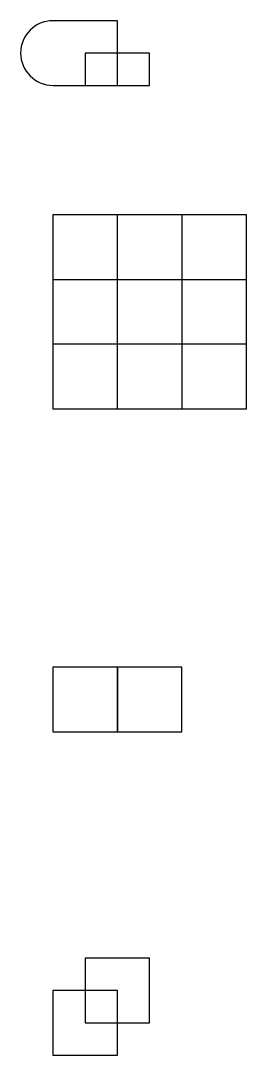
# Model space of a CAD drawing. Header units: metres. Extents: x -5 to 410015, y 0 to 4495015.
# Drawn here: x -5 to 30, y 0 to 160 of the extents above.
import ezdxf

# ---------------------------------------------------------------- set-up
doc = ezdxf.new("R2010")
doc.units = ezdxf.units.M
for name, color, linetype in [('ARC', 4, 'Continuous'), ('FRAME', 3, 'Continuous'), ('OVERLAP', 1, 'Continuous'), ('TOUCH', 2, 'Continuous')]:
    doc.layers.add(name, color=color, linetype=linetype)

msp = doc.modelspace()

# ---------------------------------------------------------------- linework, layer by layer
at = {"layer": 'ARC'}
msp.add_lwpolyline([(0, 160, 1), (0, 150), (10, 150), (10, 160)], format="xyb", close=True, dxfattribs=at)
msp.add_lwpolyline([(5, 150), (15, 150), (15, 155), (5, 155)], close=True, dxfattribs=at)
at = {"layer": 'FRAME'}
for points in [[(0, 120), (30, 120), (30, 130), (0, 130)], [(0, 100), (10, 100), (10, 130), (0, 130)], [(20, 100), (30, 100), (30, 130), (20, 130)], [(0, 100), (30, 100), (30, 110), (0, 110)]]:
    msp.add_lwpolyline(points, close=True, dxfattribs=at)
at = {"layer": 'OVERLAP'}
for points in [[(5, 5), (15, 5), (15, 15), (5, 15)], [(0, 0), (10, 0), (10, 10), (0, 10)]]:
    msp.add_lwpolyline(points, close=True, dxfattribs=at)
at = {"layer": 'TOUCH'}
for points in [[(0, 50), (10, 50), (10, 60), (0, 60)], [(10, 50), (20, 50), (20, 60), (10, 60)]]:
    msp.add_lwpolyline(points, close=True, dxfattribs=at)

doc.saveas('drawing.dxf')
